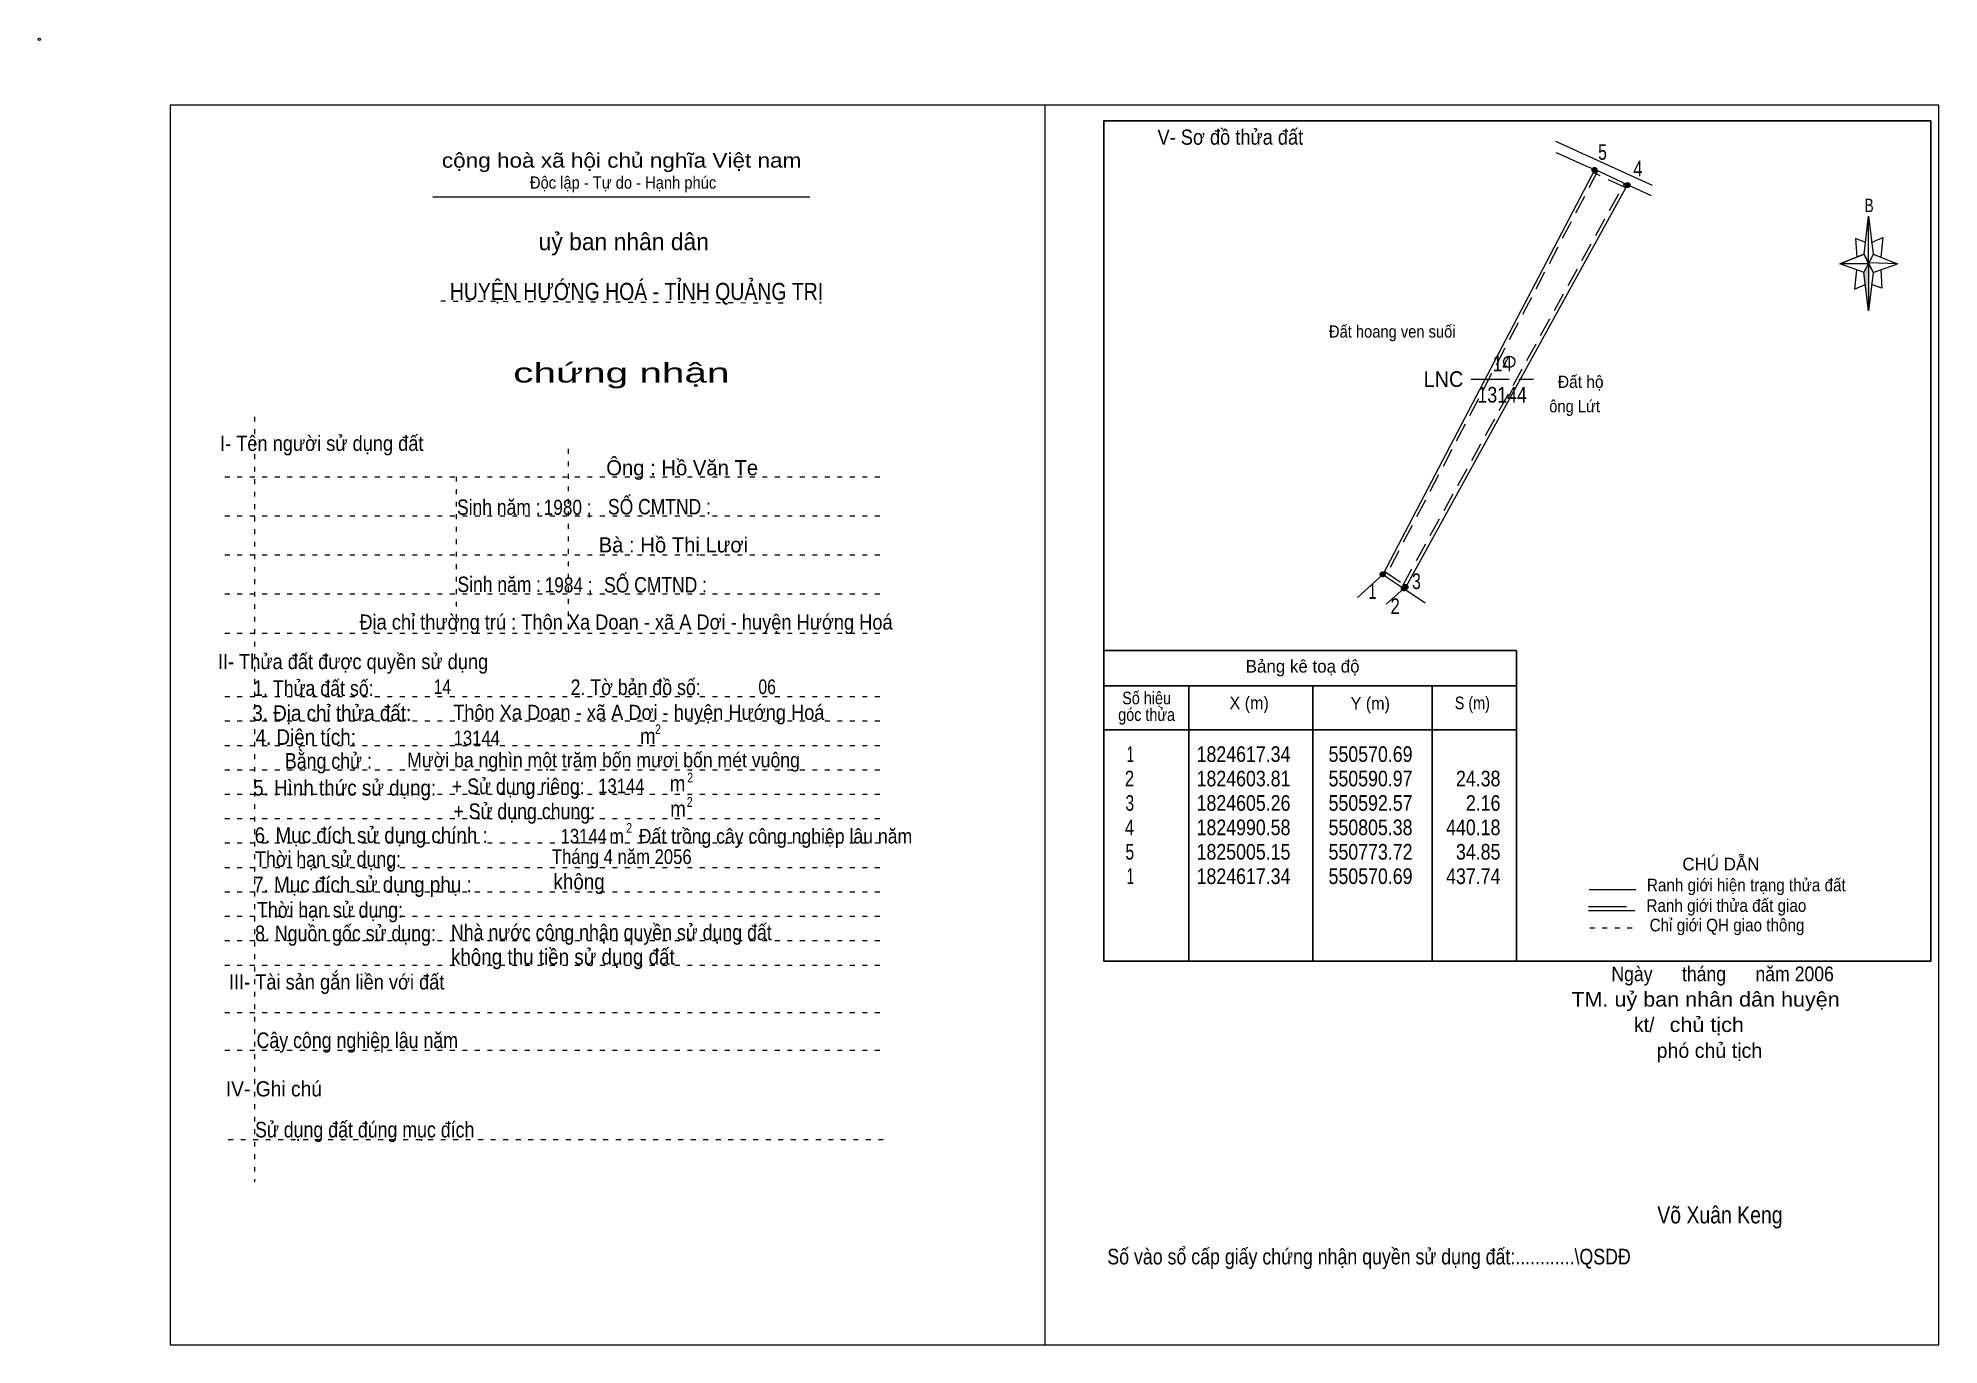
# Model space of a CAD drawing. Header units: centimetres. Extents: x -1.6 to 37.4, y -1.3 to 25.5.
import ezdxf
from ezdxf.enums import TextEntityAlignment as Align

# ---------------------------------------------------------------- set-up
doc = ezdxf.new("R2010")
doc.units = ezdxf.units.CM
doc.header["$LTSCALE"] = 0.13
for name, pattern in [('DOTTED', [1.5, 0.3, -1.2]), ('LONG_DASHED', [7.5, 6, -1.5]), ('MEDIUM_DASHED', [4.5, 3, -1.5])]:
    doc.linetypes.add(name, pattern=pattern)
for name, color, linetype, lineweight in [('1', 7, 'DOTTED', 13), ('10', 7, 'Continuous', 13), ('2', 7, 'Continuous', 25), ('3', 7, 'Continuous', 13), ('30', 7, 'Continuous', 13), ('32', 7, 'LONG_DASHED', 13), ('33', 7, 'LONG_DASHED', 13), ('35', 7, 'Continuous', 13)]:
    doc.layers.add(name, color=color, linetype=linetype, lineweight=lineweight)

msp = doc.modelspace()

# ---------------------------------------------------------------- hatches: boundary and pattern name
at = {"layer": '30'}
msp.add_hatch(color=256, dxfattribs=at).paths.add_polyline_path([(35.91, 20.87), (35.91, 19.91), (35.81, 20.69)])
at = {"layer": '32'}
for points in [[(30.3457, 22.7944, 1), (30.2457, 22.7944, 1)], [(31.022, 22.4831, 1), (30.922, 22.4831, 1)], [(26.009, 14.5107, 1), (25.909, 14.5107, 1)], [(26.4421, 14.2217, 1), (26.3421, 14.2217, 1)], [(26.4763, 14.2527, 1), (26.3763, 14.2527, 1)]]:
    msp.add_hatch(color=256, dxfattribs=at).paths.add_polyline_path(points)

# ---------------------------------------------------------------- linework, layer by layer
at = {"layer": '1', "linetype": 'Continuous'}
msp.add_line((6.51, 22.24), (14.23, 22.24), dxfattribs=at)
at = {"layer": '1'}
for p, q in [((6.67, 20.11), (13.82, 20.07)), ((2.86, 17.74), (2.86, 2.07)), ((9.28, 17.08), (9.28, 13.31)), ((2.25, 16.51), (15.75, 16.51)), ((6.99, 16.51), (6.99, 13.31)), ((2.25, 15.71), (15.75, 15.71)), ((2.25, 14.91), (15.75, 14.91)), ((2.25, 14.11), (15.75, 14.11)), ((2.25, 13.31), (15.75, 13.31)), ((2.25, 12.01), (15.75, 12.01)), ((2.25, 11.51), (15.75, 11.51)), ((2.25, 11.01), (15.75, 11.01)), ((2.25, 10.51), (15.75, 10.51)), ((2.25, 10.01), (15.75, 10.01)), ((2.25, 9.51), (15.75, 9.51)), ((2.25, 9.01), (15.75, 9.01)), ((2.25, 8.51), (15.75, 8.51)), ((2.25, 8.01), (15.75, 8.01)), ((2.25, 7.51), (15.75, 7.51)), ((2.25, 7.01), (15.75, 7.01)), ((2.25, 6.51), (15.75, 6.51)), ((2.25, 5.54), (15.75, 5.54)), ((2.25, 4.77), (15.75, 4.77)), ((2.32, 2.94), (15.82, 2.94))]:
    msp.add_line(p, q, dxfattribs=at)
at = {"layer": '1', "linetype": 'Continuous'}
msp.add_circle((28.5494, 18.8643), 0.1148, dxfattribs=at)
at = {"layer": '10'}
for p, q in [((29.5, 23.38), (31.48, 22.48)), ((29.51, 23.15), (30.13, 22.87)), ((30.13, 22.87), (30.3, 22.8)), ((31.46, 22.26), (30.97, 22.49)), ((25.96, 14.51), (25.44, 14.04)), ((26.39, 14.22), (26.03, 13.9)), ((26.43, 14.25), (26.39, 14.22)), ((26.39, 14.22), (26.83, 13.93))]:
    msp.add_line(p, q, dxfattribs=at)
at = {"layer": '10', "linetype": 'MEDIUM_DASHED'}
for p, q in [((30.36, 22.77), (26.02, 14.48)), ((30.94, 22.43), (30.27, 22.74)), ((26.37, 14.28), (30.91, 22.52)), ((26, 14.57), (26.43, 14.28))]:
    msp.add_line(p, q, dxfattribs=at)
at = {"layer": '10'}
for points in [[(30.3, 22.8), (25.96, 14.51), (26.39, 14.22)], [(26.43, 14.25), (30.97, 22.49), (30.3, 22.8)]]:
    msp.add_lwpolyline(points, dxfattribs=at)
msp.add_circle((-1.55, 25.47), 0.025, dxfattribs=at)
at = {"layer": '2'}
for p, q in [((20.25, 12.95), (28.7, 12.95)), ((28.7, 6.59), (28.7, 12.95)), ((20.25, 12.23), (28.7, 12.23)), ((21.99, 6.59), (21.99, 12.23)), ((24.53, 10.89), (24.53, 12.23)), ((26.97, 12.23), (26.97, 6.59)), ((20.25, 11.33), (28.7, 11.33))]:
    msp.add_line(p, q, dxfattribs=at)
msp.add_lwpolyline([(37.18, 23.8), (20.25, 23.8), (20.25, 6.59), (37.18, 6.59)], close=True, dxfattribs=at)
msp.add_lwpolyline([(24.53, 6.59), (24.53, 10.39), (24.53, 10.89)], dxfattribs=at)
at = {"layer": '3'}
msp.add_line((19.04, 24.12), (19.04, -1.27), dxfattribs=at)
for points in [[(19.04, 24.12), (1.13, 24.12), (1.13, -1.27), (19.04, -1.27)], [(19.04, -1.27), (37.35, -1.27), (37.35, 24.12), (19.04, 24.12)]]:
    msp.add_lwpolyline(points, dxfattribs=at)
at = {"layer": '30'}
for p, q in [((35.82, 21.07), (35.91, 21.85)), ((36, 21.07), (36.5, 20.87)), ((35.82, 20.69), (35.32, 20.87)), ((36, 20.69), (35.91, 19.91)), ((36.16, 20.75), (36.18, 20.37)), ((36.18, 20.37), (35.97, 20.45))]:
    msp.add_line(p, q, dxfattribs=at)
for points in [[(35.91, 21.85), (36, 21.07), (35.91, 20.87)], [(35.91, 20.87), (35.32, 20.87), (35.82, 21.07), (36, 20.69), (36.5, 20.87), (35.91, 20.89)], [(35.91, 20.87), (35.91, 19.91), (35.81, 20.69)]]:
    msp.add_lwpolyline(points, close=True, dxfattribs=at)
for points in [[(35.97, 21.31), (36.2, 21.41), (36.16, 21.01)], [(35.91, 20.87), (35.82, 21.07), (35.32, 20.87)], [(35.85, 21.31), (35.64, 21.39), (35.67, 21.01)], [(35.66, 20.75), (35.62, 20.35), (35.84, 20.45)], [(35.91, 20.87), (36, 20.69), (36.5, 20.87)]]:
    msp.add_lwpolyline(points, dxfattribs=at)
at = {"layer": '32'}
for centre in [(30.2957, 22.7944), (30.972, 22.4831), (25.959, 14.5107), (26.3921, 14.2217), (26.4263, 14.2527)]:
    msp.add_circle(centre, 0.05, dxfattribs=at)
at = {"layer": '33'}
msp.add_line((27.77, 18.51), (29.05, 18.51), dxfattribs=at)
at = {"layer": '35'}
for p, q in [((30.19, 8.06), (31.14, 8.06)), ((30.17, 7.63), (31.12, 7.63))]:
    msp.add_line(p, q, dxfattribs=at)
at = {"layer": '35', "linetype": 'LONG_DASHED'}
msp.add_line((30.17, 7.71), (31.12, 7.71), dxfattribs=at)
at = {"layer": '35', "linetype": 'DOTTED'}
msp.add_line((30.2, 7.27), (31.19, 7.27), dxfattribs=at)

# ---------------------------------------------------------------- texts
at = {"layer": '1'}
for s, height, width, p in [('V- Sơ đồ thửa đất', 0.31, 0.9, (22.84, 23.31)), ('cộng hoà xã hội chủ nghĩa Việt nam', 0.3, 1.15, (10.375, 22.84)), ('Độc lập - Tự do - Hạnh phúc', 0.25, 0.9, (10.405, 22.41)), ('chứng nhận', 0.4, 1.55, (10.37, 18.44)), ('I- Tên người sử dụng đất', 0.31, 0.9, (4.235, 17.04)), ('II- Thửa đất được quyền sử dụng', 0.31, 0.9, (4.875, 12.57)), ('III- Tài sản gắn liền với đất', 0.31, 0.9, (4.54, 6.01)), ('IV- Ghi chú', 0.31, 0.95, (3.255, 3.82))]:
    msp.add_text(s, height=height, dxfattribs=dict(at, width=width)).set_placement(p, align=Align.CENTER)
msp.add_text('uỷ ban nhân dân', height=0.35, dxfattribs=at).set_placement((10.42, 21.15), align=Align.CENTER)
at = {"layer": '10'}
for s, height, width, p in [('Đất hoang ven suối', 0.25, 0.9, (26.155, 19.36)), ('Sinh năm :', 0.3149, 0.85, (7.86, 15.73)), ('1980 ;', 0.31, 0.85, (9.27, 15.73)), ('SỐ CMTND :', 0.3149, 0.85, (11.15, 15.74)), ('Sinh năm :', 0.3149, 0.85, (7.87, 14.15)), ('1984 ;', 0.31, 0.85, (9.29, 14.14)), ('SỐ CMTND :', 0.3149, 0.85, (11.07, 14.14)), ('Địa chỉ thường trú : Thôn Xa Doan - xã A Dơi - huyện Hướng Hoá', 0.31, 0.9, (10.465, 13.38)), ('14', 0.3, 0.8, (6.705, 12.06)), ('06', 0.3, 0.8, (13.355, 12.06)), (' Thôn Xa Doan - xã A Dơi - huyện Hướng Hoá', 0.31, 0.9, (10.675, 11.53)), ('13144', 0.3, 0.85, (7.41, 11.01)), ('Mười ba nghìn một trăm bốn mươi bốn mét vuông ', 0.3, 0.9, (10.055, 10.56)), ('13144', 0.3, 0.85, (10.37, 10.03)), ('13144', 0.3, 0.85, (9.6, 9)), ('m   Đất trồng cây công nghiệp lâu năm ', 0.3, 0.9, (13.275, 9)), ('Tháng 4 năm 2056 ', 0.3, 0.85, (10.425, 8.58)), ('Ngày      tháng      năm 2006', 0.3, 0.9, (32.92, 6.18)), ('TM. uỷ ban nhân dân huyện', 0.3, 1.1, (32.57, 5.66)), ('chủ tịch', 0.3, 1.1, (32.595, 5.14)), ('Võ Xuân Keng ', 0.35, 0.85, (32.92, 1.22))]:
    msp.add_text(s, height=height, dxfattribs=dict(at, width=width)).set_placement(p, align=Align.CENTER)
for s, width, p in [('  Đất hộ', 0.95, (29.37, 18.33)), ('ông Lứt', 0.9, (29.37, 17.83))]:
    msp.add_text(s, height=0.25, dxfattribs=dict(at, width=width)).set_placement(p)
for s, height, p in [('Ông : Hồ Văn Te', 0.31, (11.615, 16.54)), ('Bà : Hồ Thị Lươi', 0.31, (11.435, 14.96)), ('kt/ ', 0.3, (31.37, 5.14)), ('phó chủ tịch ', 0.3, (32.705, 4.61))]:
    msp.add_text(s, height=height, dxfattribs=at).set_placement(p, align=Align.CENTER)
at = {"layer": '2'}
for s, height, width, p in [('HUYỆN HƯỚNG HOÁ - TỈNH QUẢNG TRỊ', 0.35, 0.85, (10.68, 20.13)), ('Số hiệu', 0.2591, 0.85, (21.125, 11.85)), ('3. Địa chỉ thửa đất:', 0.32, 0.9, (4.44, 11.51)), ('góc thửa', 0.2591, 0.85, (21.125, 11.51)), ('X (m)', 0.2591, 0.95, (23.225, 11.75)), ('Y (m)', 0.2591, 0.95, (25.705, 11.74)), ('S (m)', 0.2591, 0.85, (27.795, 11.75)), ('Số vào sổ cấp giấy chứng nhận quyền sử dụng đất:............\\QSDĐ', 0.32, 0.85, (25.68, 0.38))]:
    msp.add_text(s, height=height, dxfattribs=dict(at, width=width)).set_placement(p, align=Align.CENTER)
msp.add_text('Bảng kê toạ độ', height=0.2591, dxfattribs=at).set_placement((24.32, 12.5), align=Align.CENTER)
for s, height, width, p in [('1. Thửa đất số:', 0.32, 0.85, (2.83, 12.02)), ('2. Tờ bản đồ số:', 0.32, 0.85, (9.33, 12.04)), ('4. Diện tích:', 0.32, 0.9, (2.88, 11.02)), ('m', 0.32, 0.9, (10.75, 11.04)), ('2', 0.2, 0.8, (11.06, 11.24)), ('Bằng chử :', 0.32, 0.85, (3.48, 10.53)), ('5. Hình thức sử dụng:', 0.32, 0.9, (2.83, 9.98)), ('+ Sử dụng riêng:', 0.32, 0.85, (6.9, 10.01)), ('m', 0.32, 0.9, (11.36, 10.07)), ('2', 0.2, 0.8, (11.72, 10.25)), ('+ Sử dụng chung:', 0.32, 0.85, (6.93, 9.5)), ('m', 0.32, 0.9, (11.37, 9.55)), ('2', 0.2, 0.8, (11.71, 9.75)), ('6. Mục đích sử dụng chính : ', 0.32, 0.9, (2.86, 9.01)), ('2', 0.2, 0.8, (10.47, 9.22)), ('Thời hạn sử dụng: ', 0.32, 0.85, (2.87, 8.52)), ('7. Mục đích sử dụng phụ : ', 0.32, 0.9, (2.83, 8)), ('không', 0.32, 0.9, (8.98, 8.06)), ('Thời hạn sử dụng: ', 0.32, 0.85, (2.91, 7.48)), ('8. Nguồn gốc sử dụng: ', 0.32, 0.85, (2.87, 7)), ('Nhà nước công nhận quyền sử dụng đất  ', 0.32, 0.85, (6.88, 7.02)), ('không thu tiền sử dụng đất', 0.32, 0.9, (6.88, 6.52)), ('Cây công nghiệp lâu năm', 0.32, 0.85, (2.9, 4.81)), ('Sử dụng đất đúng mục đích', 0.32, 0.85, (2.87, 2.98))]:
    msp.add_text(s, height=height, dxfattribs=dict(at, width=width)).set_placement(p)
at = {"layer": '30', "width": 0.75}
msp.add_text('B', height=0.2756, dxfattribs=at).set_placement((35.92, 21.93), align=Align.CENTER)
at = {"layer": '30'}
for s, width, p in [('1', 0.65, (20.87, 10.67)), ('1824617.34', 0.85, (24.07, 10.67)), ('550570.69', 0.85, (26.57, 10.67)), ('550570.69', 0.85, (26.57, 10.67)), ('2', 0.8, (20.87, 10.17)), ('1824603.81', 0.85, (24.07, 10.17)), ('550590.97', 0.85, (26.57, 10.17)), ('24.38', 0.85, (28.37, 10.17)), ('3', 0.75, (20.87, 9.67)), ('1824605.26', 0.85, (24.07, 9.67)), ('550592.57', 0.85, (26.57, 9.67)), ('2.16', 0.85, (28.37, 9.67)), ('4', 0.8, (20.87, 9.17)), ('1824990.58', 0.85, (24.07, 9.17)), ('550805.38', 0.85, (26.57, 9.17)), ('440.18', 0.85, (28.37, 9.17)), ('5', 0.75, (20.87, 8.67)), ('1825005.15', 0.85, (24.07, 8.67)), ('550773.72', 0.85, (26.57, 8.67)), ('34.85', 0.85, (28.37, 8.67)), ('1', 0.65, (20.87, 8.17)), ('1824617.34', 0.85, (24.07, 8.17)), ('550570.69', 0.85, (26.57, 8.17)), ('437.74', 0.85, (28.37, 8.17))]:
    msp.add_text(s, height=0.32, dxfattribs=dict(at, width=width)).set_placement(p, align=Align.RIGHT)
at = {"layer": '32'}
for s, width, p in [('5', 0.75, (30.46, 23)), ('4', 0.8, (31.185, 22.66)), ('3', 0.75, (26.65, 14.21)), ('1', 0.65, (25.75, 14.01)), ('2', 0.8, (26.215, 13.7))]:
    msp.add_text(s, height=0.32, dxfattribs=dict(at, width=width)).set_placement(p, align=Align.CENTER)
at = {"layer": '33', "width": 0.85}
for s, p in [('14', (28.41, 18.67)), ('13144', (28.405, 18.03))]:
    msp.add_text(s, height=0.32, dxfattribs=at).set_placement(p, align=Align.CENTER)
at = {"layer": '33', "width": 0.95}
msp.add_text('LNC', height=0.32, dxfattribs=at).set_placement((27.61, 18.35), align=Align.RIGHT)
at = {"layer": '35'}
msp.add_text('CHÚ DẪN', height=0.2591, dxfattribs=at).set_placement((32.885, 8.45), align=Align.CENTER)
at = {"layer": '35', "width": 0.9}
for s, p in [('Ranh giới hiện trạng thửa đất', (33.405, 8.02)), ('Ranh giới thửa đất giao ', (33.04, 7.6)), ('Chỉ giới QH giao thông', (33.01, 7.2))]:
    msp.add_text(s, height=0.2591, dxfattribs=at).set_placement(p, align=Align.CENTER)

doc.saveas('drawing.dxf')
